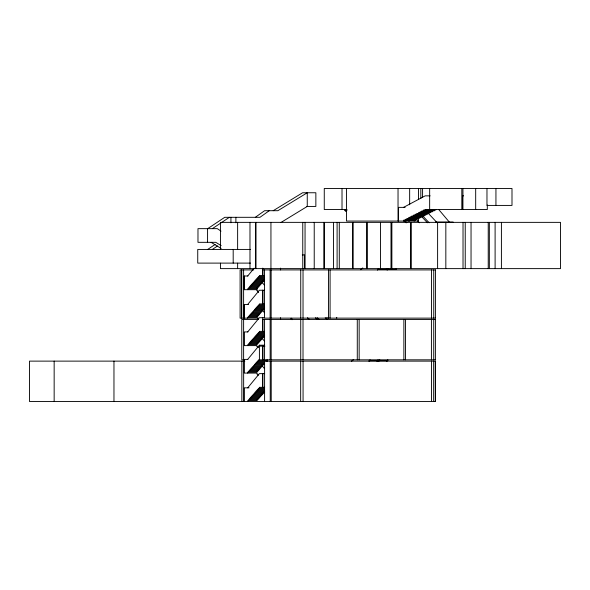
<?xml version="1.0" encoding="UTF-8"?>
<svg xmlns="http://www.w3.org/2000/svg" width="590" height="590" viewBox="0 0 590 590"><rect width="100%" height="100%" fill="white"/><g stroke="black" fill="none" stroke-linecap="round" stroke-linejoin="round"><path stroke-width="0.89" d="M244.334 318.128L244.334 304.447L248.471 304.447M259.394 276.437L259.394 275.456L264.586 275.456M262.521 387.313L262.521 373.632M262.727 303.924L262.727 290.243M291.128 318.128L291.128 318.976L292.057 318.976L292.057 319.714M247.697 276.009L254.135 268.185M247.697 331.934L259.394 317.7L264.578 317.7M247.697 304.447L259.394 290.243L264.586 290.243M247.712 359.399L259.408 345.194L264.571 345.194M247.712 387.829L259.408 373.632L264.652 373.632M360.682 269.674L362.806 267.904M351.574 361.191L353.698 359.457M255.323 217.312L264.608 210.704L277.853 210.704L307.257 192.753L307.257 206.434L280.943 222.496M269.254 210.704L259.961 217.312L224.746 217.312L207.724 228.647M207.724 249.43L215.092 244.481M212.363 249.43L217.526 245.971M212.363 228.647L229.392 217.312M273.207 210.704L302.618 192.753L315.856 192.753L315.856 206.434L306.653 206.434M403.538 207.378L425.169 195.851L430.162 195.851M463.607 195.851L462.501 195.851L462.501 209.531M405.138 207.378L398.552 207.378L398.552 221.058M347.023 209.531L324.271 209.531L324.271 188.49L511.995 188.49L511.995 205.423L486.971 205.423L486.971 188.49M344.361 210.313L347.023 210.313M346.411 211.286L345.386 211.286L345.386 210.313M435.73 222.039L453.157 222.039M406.827 222.688L405.898 222.688L405.898 221.715L404.976 221.715L404.976 221.058M250.507 249.43L197.739 249.43L197.739 263.111L250.507 263.111M302.294 254.939L304.588 254.939L304.588 268.62M253.774 269.918L240.101 269.918L240.101 318.128L258.361 318.128M435.531 269.918L262.727 269.918L262.727 275.456M247.896 276.009L244.334 276.009L244.334 289.69L256.871 289.69M264.578 276.437L258.56 276.437L258.56 277.381M264.608 277.381L257.727 277.381L257.727 278.325M264.63 278.325L256.893 278.325L256.893 279.269M264.652 279.269L256.053 279.269L256.053 280.213M264.652 280.213L255.219 280.213L255.219 281.157M264.586 303.924L259.394 303.924L259.394 304.905M264.578 304.905L258.56 304.905L258.56 305.849M264.608 305.849L257.727 305.849L257.727 306.793M264.63 306.793L256.893 306.793L256.893 307.737M264.652 307.737L256.053 307.737L256.053 308.681M264.652 308.681L255.219 308.681L255.219 309.625M435.531 318.128L264.556 318.128L264.556 269.918M258.545 319.072L257.705 319.072L257.705 318.128M258.214 319.426L241.775 319.426L241.775 359.819L244.481 359.819M435.516 319.426L262.697 319.426L262.697 331.381M264.6 331.381L259.394 331.381L259.394 332.362M247.903 331.934L244.349 331.934L244.4 345.615L256.871 345.615L256.871 346.596L257.705 346.596L257.705 347.54L258.545 347.54M264.578 332.362L258.56 332.362L258.56 333.306M264.608 333.306L257.727 333.306L257.727 334.25M264.63 334.25L256.893 334.25L256.893 335.194M264.652 335.194L256.053 335.194L256.053 336.138M264.652 336.138L255.219 336.138L255.219 337.082M259.394 346.138L264.903 346.138M247.866 359.399L244.312 359.399L244.312 373.079L256.886 373.079L256.886 374.053L257.719 374.053L257.719 374.997L258.56 374.997M435.516 359.819L258.575 359.819L258.575 360.763M244.843 361.124L29.5 361.124L29.5 401.51L435.442 401.51L435.383 361.124L264.593 361.124L264.593 401.51M264.644 361.707L256.908 361.707L256.908 362.651M264.667 362.651L256.067 362.651L256.067 363.595M264.667 363.595L255.234 363.595L255.234 364.539M264.652 387.313L259.408 387.313L259.408 388.286M249.039 387.829L244.312 387.829L244.312 401.51M264.593 388.286L258.575 388.286L258.575 389.23M264.622 389.23L257.742 389.23L257.742 390.174M264.644 390.174L256.908 390.174L256.908 391.118M264.667 391.118L256.067 391.118L256.067 392.062M264.667 392.062L255.234 392.062L255.234 393.006M221.184 245.639L215.763 242.328L197.975 242.328L197.975 228.647L217.312 228.647L220.999 231.125M211.124 242.328L221.184 248.471M325.215 317.767L327.339 319.5M317.184 317.767L319.315 319.5M315.466 317.767L317.597 319.5M307.442 317.767L309.566 319.5M428.392 213.41L437.183 222.784M422.248 215.416L429.151 222.784M421.784 216.759L427.433 222.784M417.528 220.778L419.409 222.784M438.68 209.472L449.285 222.039M262.137 309.89L264.475 312.73M261.547 337.62L264.475 341.168M261.547 281.703L264.475 285.265M266.068 360.106L267.241 361.53M261.562 365.092L264.49 368.647M501.412 222.364L501.412 268.62M495.939 188.49L495.939 205.423M495.106 222.364L495.106 268.62M489.339 222.364L489.339 268.62M488.232 222.364L488.232 268.62M487.303 204.959L487.303 209.531L425.169 209.531L425.169 210.055M475.68 188.49L475.68 209.531M471.041 222.364L471.041 268.62M465.237 222.364L465.237 268.62M463.025 222.364L463.025 268.62M462.929 188.49L462.929 209.531M461.815 188.49L461.815 209.531M445.834 222.364L445.834 268.62M437.61 222.364L437.61 268.62M435.767 209.531L435.767 210.055L423.509 210.055L423.509 210.895M435.427 269.918L435.398 318.128M435.42 319.426L435.383 359.819M435.295 361.124L435.295 401.51M434.1 210.055L434.1 210.895L421.843 210.895L421.843 211.744M433.739 269.918L433.739 318.128M433.724 319.426L433.724 359.819M433.657 361.124L433.657 401.51M432.433 210.895L432.433 211.744L420.176 211.744L420.176 212.592M431.445 269.918L431.445 318.128M431.423 319.426L431.423 359.819M431.489 361.124L431.489 401.51M430.98 209.531L430.98 210.055M430.774 211.744L430.774 212.592L418.517 212.592L418.517 213.44M429.955 209.531L429.955 210.055M429.653 188.49L429.653 209.531M429.314 210.055L429.314 210.895M429.107 212.592L429.107 213.44L416.85 213.44L416.85 214.288M428.288 210.055L428.288 210.895M427.654 210.895L427.654 211.744M427.448 213.44L427.448 214.288L415.19 214.288L415.19 215.136M426.629 210.895L426.629 211.744M425.987 211.744L425.987 212.592M425.781 214.288L425.781 215.136L413.524 215.136L413.524 215.977M424.962 211.744L424.962 212.592M424.328 212.592L424.328 213.44M424.114 215.136L424.114 215.977L411.857 215.977L411.857 216.825M423.303 212.592L423.303 213.44M422.58 188.49L422.58 197.539M422.661 213.44L422.661 214.288M422.455 215.977L422.455 216.825L410.198 216.825L410.198 217.673M421.636 213.44L421.636 214.288M420.995 214.288L420.995 215.136M420.818 188.49L420.818 198.439M420.788 216.825L420.788 217.673L408.531 217.673L408.531 218.521M419.969 214.288L419.969 215.136M419.335 215.136L419.335 215.977M419.129 217.673L419.129 218.521L406.871 218.521L406.871 219.369M418.553 188.49L418.553 199.346M418.553 218.344L418.553 221.058L346.455 221.058L346.455 188.49M418.31 215.136L418.31 215.977M417.668 215.977L417.668 216.825M417.462 218.521L417.462 219.369L405.205 219.369L405.205 220.218M416.643 215.977L416.643 216.825M416.009 216.825L416.009 217.673M415.795 219.369L415.795 220.218L403.538 220.218L403.538 221.058M414.976 216.825L414.976 217.673M414.342 217.673L414.342 218.521M414.136 220.218L414.136 221.058M413.317 217.673L413.317 218.521M412.675 218.521L412.675 219.369M411.65 218.521L411.65 219.369M411.296 222.364L411.296 268.62M411.016 219.369L411.016 220.218M410.441 222.364L410.441 268.62M409.991 219.369L409.991 220.218M409.652 188.49L409.652 204.774M409.349 220.218L409.349 221.058M408.324 220.218L408.324 221.058M405.441 319.426L405.441 359.819M403.87 319.426L403.87 359.819M398.036 188.49L398.036 221.058M396.141 268.62L396.141 269.35L387.18 269.35L387.18 270.109M391.871 222.364L391.871 268.62M391.008 222.364L391.008 268.62M388.109 268.62L388.109 269.35M387.785 359.819L387.785 360.667L378.832 360.667L378.832 361.412M386.856 360.667L386.856 361.412M386.391 268.62L386.391 269.35L377.438 269.35L377.438 270.109M380.454 222.364L380.454 268.62M379.753 359.819L379.753 360.667M378.367 268.62L378.367 269.35M378.035 359.819L378.035 360.667L369.082 360.667L369.082 361.412M377.106 360.667L377.106 361.412M370.011 359.819L370.011 360.667M367.201 222.364L367.201 268.62M366.737 222.364L366.737 268.62M359.155 319.426L359.155 359.819M357.282 319.426L357.282 359.819M353.093 222.364L353.093 268.62M352.628 222.364L352.628 268.62M342.016 188.49L342.016 209.531M339.287 222.364L339.287 268.62M337.104 222.364L337.104 268.62M336.728 317.361L336.728 318.128M333.542 222.364L333.542 268.62M330.09 269.918L330.09 318.128M328.696 317.361L328.696 318.128M328.519 269.918L328.519 318.128M326.978 317.361L326.978 318.128M324.36 222.364L324.36 268.62M323.895 222.364L323.895 268.62M314.227 222.364L314.227 268.62M305.052 222.364L305.052 268.62M303.068 361.124L303.068 401.51M303.031 269.918L303.031 318.128M303.017 319.426L303.017 359.819M302.759 222.364L302.759 268.62M300.738 269.918L300.738 318.128M300.73 319.426L300.73 359.819M300.664 361.124L300.664 401.51M280.575 268.111L280.575 269.918M280.575 317.7L280.575 319.426M271.149 269.918L271.149 318.128M271.164 319.426L271.164 359.819M271.223 361.124L271.223 401.51M270.943 222.364L270.943 268.62M270.139 269.918L270.139 318.128M270.154 319.426L270.154 359.819M270.235 361.124L270.235 401.51M267.174 359.819L267.174 360.763L257.742 360.763L257.742 361.707M264.571 319.426L264.571 359.819M263.819 280.213L263.819 281.157L254.386 281.157L254.386 282.101M263.819 308.681L263.819 309.625L254.386 309.625L254.386 310.569M263.819 336.138L263.819 337.082L254.386 337.082L254.386 338.026M263.833 363.595L263.833 364.539L254.401 364.539L254.401 365.483M263.833 392.062L263.833 393.006L254.401 393.006L254.401 393.958M263 364.539L263 365.483L253.56 365.483L253.56 366.434M263 393.006L263 393.958L253.56 393.958L253.56 394.902M262.985 281.157L262.985 282.101L253.545 282.101L253.545 283.045M262.985 309.625L262.985 310.569L253.545 310.569L253.545 311.513M262.985 337.082L262.985 338.026L253.545 338.026L253.545 338.97M262.882 373.632L262.882 387.313M262.801 268.111L262.808 275.456M262.808 290.243L262.808 303.924M262.801 317.7L262.823 331.381M262.823 346.138L262.823 359.819M262.697 346.138L262.697 359.819M262.144 282.101L262.144 283.045L252.712 283.045L252.712 283.989M262.144 310.569L262.144 311.513L252.712 311.513L252.712 312.457M262.144 338.026L262.144 338.97L252.712 338.97L252.712 339.914M262.159 365.483L262.159 366.434L252.727 366.434L252.727 367.378M262.159 393.958L262.159 394.902L252.727 394.902L252.727 395.846M261.311 283.045L261.311 283.989L251.878 283.989L251.878 284.933M261.311 311.513L261.311 312.457L251.878 312.457L251.878 313.401M261.311 338.97L261.311 339.914L251.878 339.914L251.878 340.865M261.326 366.434L261.326 367.378L251.893 367.378L251.893 368.322M261.326 394.902L261.326 395.846L251.893 395.846L251.893 396.79M260.478 283.989L260.478 284.933L251.045 284.933L251.045 285.877M260.478 312.457L260.478 313.401L251.045 313.401L251.045 314.345M260.478 339.914L260.478 340.865L251.045 340.865L251.045 341.809M260.492 367.378L260.492 368.322L251.06 368.322L251.06 369.266M260.492 395.846L260.492 396.79L251.06 396.79L251.06 397.734M259.637 284.933L259.637 285.877L250.204 285.877L250.204 286.821M259.637 313.401L259.637 314.345L250.204 314.345L250.204 315.296M259.637 340.865L259.637 341.809L250.204 341.809L250.204 342.753M259.659 368.322L259.659 369.266L250.219 369.266L250.219 370.21M259.659 396.79L259.659 397.734L250.219 397.734L250.219 398.678M259.408 345.194L259.408 359.819M258.818 369.266L258.818 370.21L249.386 370.21L249.386 371.154M258.818 397.734L258.818 398.678L249.386 398.678L249.386 399.622M258.804 285.877L258.804 286.821L249.371 286.821L249.371 287.773M258.804 314.345L258.804 315.296L249.371 315.296L249.371 316.24M258.804 341.809L258.804 342.753L249.371 342.753L249.371 343.697M258.545 292.559L258.545 291.615L257.705 291.615L257.705 290.671L256.871 290.671L256.871 287.868M257.97 286.821L257.97 287.773L248.538 287.773L248.538 288.717M257.97 315.296L257.97 316.24L248.538 316.24L248.538 317.184M257.97 342.753L257.97 343.697L248.538 343.697L248.538 344.641M257.985 370.21L257.985 371.154L248.552 371.154L248.552 372.098M257.985 398.678L257.985 399.622L248.552 399.622L248.552 400.566M257.137 287.773L257.137 288.717L247.697 288.717L247.697 289.69M257.137 316.24L257.137 317.184L247.697 317.184L247.697 318.128M257.137 343.697L257.137 344.641L247.697 344.641L247.697 345.615M257.151 371.154L257.151 372.098L247.712 372.098L247.712 373.079M257.151 399.622L257.151 400.566L247.712 400.566L247.712 401.51M256.008 222.364L256.008 268.62M255.544 222.364L255.544 268.62M249.976 222.364L249.976 268.62M244.371 276.009L244.371 289.69M244.371 304.447L244.371 318.128M243.611 269.918L243.611 318.128M243.618 319.426L243.618 359.819M243.648 361.124L243.648 401.51M241.856 361.124L241.856 401.51M241.76 269.918L241.76 318.128M241.539 269.918L241.539 318.128M237.63 222.364L237.63 249.57M237.63 263.177L237.63 268.62M235.889 217.312L235.889 222.784M233.19 249.43L233.19 263.111M230.933 217.312L230.933 222.784M220.439 249.57L220.439 222.364L560.5 222.364L560.5 268.62L220.439 268.62L220.439 263.177M207.569 228.647L207.569 242.328M113.966 361.124L113.966 401.51M54.155 361.124L54.155 401.51"/></g></svg>
